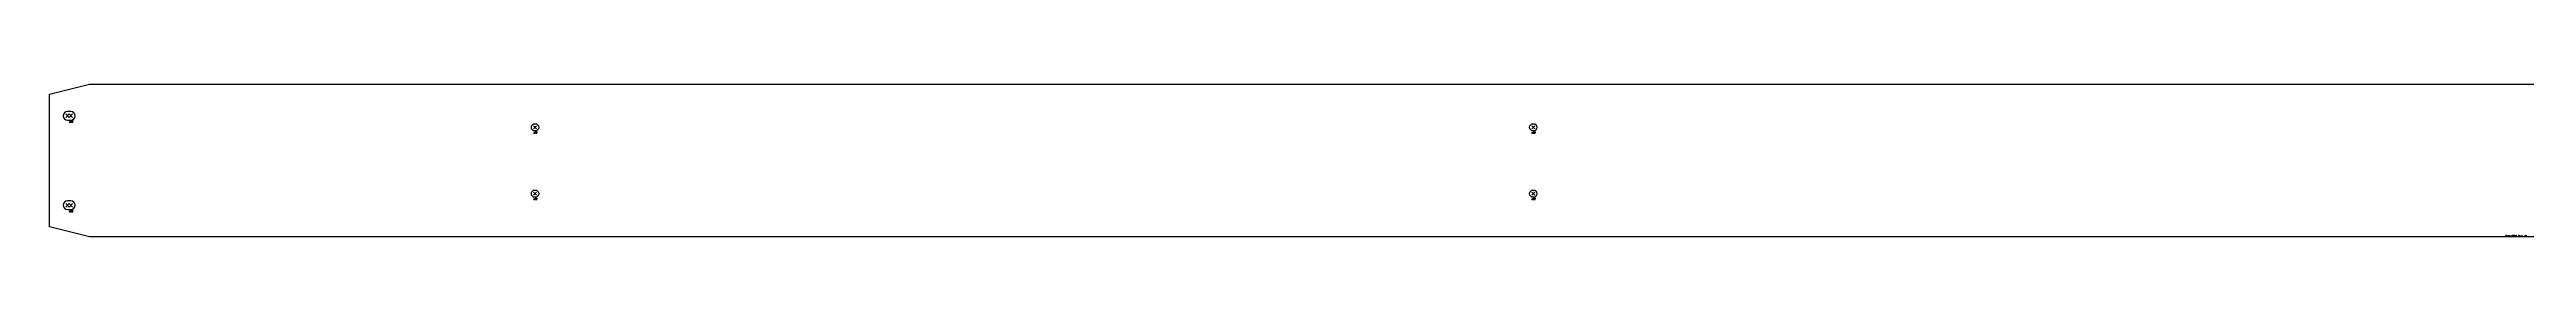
# Model space of a CAD drawing. Extents: x 0 to 14918, y -230 to 230.
# Drawn here: x 0 to 7444, y -230 to 230 of the extents above; entities that cross this region are included whole.
import ezdxf

# ---------------------------------------------------------------- set-up
doc = ezdxf.new("R2010")
doc.units = 0
doc.header["$LTSCALE"] = 10
for name, color, linetype in [('BEZ_SCHRAUBEN', 7, 'CONTINUOUS'), ('SCHRAUBEN', 7, 'CONTINUOUS'), ('TEILE', 7, 'CONTINUOUS'), ('UNTERSCHRIFT', 7, 'CONTINUOUS')]:
    doc.layers.add(name, color=color, linetype=linetype)
doc.styles.get("Standard").update_dxf_attribs({"font": 'ROMANS'})

msp = doc.modelspace()

# ---------------------------------------------------------------- linework, layer by layer
at = {"layer": 'SCHRAUBEN', "color": 6}
for p, q in [((59.164986, 140.200012), (48.764988, 129.800003)), ((48.764988, 140.200012), (59.164986, 129.800003)), ((69.164986, 140.200012), (58.764988, 129.800003)), ((58.764988, 140.200012), (69.164986, 129.800003)), ((1463.365234, 104.400063), (1454.565186, 95.600067)), ((1454.565186, 104.400063), (1463.365234, 95.600067)), ((4463.365234, 104.400063), (4454.564941, 95.600067)), ((4454.564941, 104.400063), (4463.365234, 95.600067)), ((59.164986, -129.799988), (48.764988, -140.200012)), ((48.764988, -129.799988), (59.164986, -140.200012)), ((69.164986, -129.799988), (58.764988, -140.200012)), ((58.764988, -129.799988), (69.164986, -140.200012)), ((1463.365234, -95.599937), (1454.565186, -104.399933)), ((1454.565186, -95.599937), (1463.365234, -104.399933)), ((4463.365234, -95.599937), (4454.564941, -104.399933)), ((4454.564941, -95.599937), (4463.365234, -104.399933))]:
    msp.add_line(p, q, dxfattribs=at)
at = {"layer": 'SCHRAUBEN', "color": 4}
for p, q in [((63.964989, 148.000015), (53.964989, 148.000015)), ((53.964989, 122.000008), (63.964989, 122.000008)), ((63.964989, -122), (53.964989, -122)), ((53.964989, -148), (63.964989, -148))]:
    msp.add_line(p, q, dxfattribs=at)
for centre, radius in [((1458.965088, 100.000069), 11.000122), ((4458.965332, 100.000069), 11), ((1458.965088, -99.999931), 11.000122), ((4458.965332, -99.999931), 11)]:
    msp.add_circle(centre, radius, dxfattribs=at)
for centre, radius, start, end in [((53.964989, 135.000015), 13, 450, 270), ((63.964989, 135.000015), 13.000008, 270, 450), ((53.964989, -135), 13, 450, 270), ((63.964989, -135), 13, 270, 450)]:
    msp.add_arc(centre, radius, start, end, dxfattribs=at)
at = {"layer": 'TEILE', "color": 2}
for p, q in [((0, 200.009018), (120.551102, 230)), ((120.551102, 230), (14797.966797, 230)), ((0, -200.009827), (0, 200.009018)), ((119.965668, -230), (0, -200.009827)), ((14797.456055, -230), (119.965668, -230))]:
    msp.add_line(p, q, dxfattribs=at)

# ---------------------------------------------------------------- texts
at = {"layer": 'BEZ_SCHRAUBEN', "color": 2, "oblique": 15, "width": 0.8}
for s, p in [(' ø26', (55.964989, 114.5)), (' ø22', (1450.965332, 81.500061)), (' ø22', (4450.964844, 81.500061)), (' ø22', (1450.965332, -118.499939)), (' ø22', (4450.964844, -118.499939)), (' ø26', (55.964989, -155.5))]:
    msp.add_text(s, height=5, dxfattribs=at).set_placement(p)
at = {"layer": 'UNTERSCHRIFT', "color": 2, "oblique": 15, "width": 0.8}
msp.add_text('Project  DP0GN9  ,Qty. 2  , Pos. ', height=3.25, dxfattribs=at).set_placement((7380.710938, -228))

doc.saveas('drawing.dxf')
